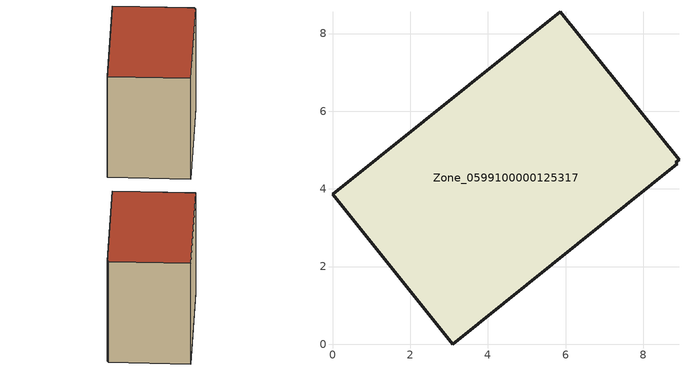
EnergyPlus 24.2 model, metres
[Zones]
Zone_0599100000125317
 floor ground (C_G): 8.92,4.75 8.84,4.69 8.87,4.65 3.09,0 0,3.86 5.86,8.56 z0
 wall outside (C_F): 8.92,4.75 5.86,8.56 0,3.86 3.09,0 8.87,4.65 8.84,4.69 8.92,4.75 z0:7.18
 roof outside (C_R): 8.84,4.69 8.92,4.75 5.86,8.56 0,3.86 3.09,0 8.87,4.65 z7.18
[BUILDING]
Pand.0599100000125317: North Axis=0; Terrain=City; Loads Convergence Tolerance Value=0.04; Temperature Convergence Tolerance Value=0.4; Solar Distribution=FullExterior; Maximum Number of Warmup Days=25; Minimum Number of Warmup Days=1
[Site:Location]
Rotterdam.The.Hague.AP_ZH_NLD Design_Conditions: Latitude=51.96; Longitude=4.45; Time Zone=1; Elevation=-4.5
[SITE:GROUNDTEMPERATURE:BUILDINGSURFACE]
18, 18, 18, 18, 18, 18, 18, 18, 18, 18, 18, 18
[MATERIAL] Thermal Absorptance=0.9; Solar Absorptance=0.7; Visible Absorptance=0.7
Name | Roughness | Thickness | Conductivity | Density | Specific Heat
G.TI.1946 | MediumSmooth | 0.15 | 1 | 540 | 1210
F.TI.1946 | Rough | 0.3 | 0.857143 | 1920 | 840
R.TI.1946 | MediumRough | 0.2 | 0.1 | 1500 | 1000
[CONSTRUCTION]
C_G: G.TI.1946
C_F: F.TI.1946
C_R: R.TI.1946
[ZONE]
Zone_0599100000125317: Type=1; Multiplier=1; Ceiling Height=Autocalculate; Volume=Autocalculate; Floor Area=autocalculate; Part of Total Floor Area=Yes
[ZONEINFILTRATION:DESIGNFLOWRATE]
Infil_Zone_0599100000125317: Zone or ZoneList or Space or SpaceList=Zone_0599100000125317; Schedule=AlwaysOn; Design Flow Rate Calculation Method=Flow/Area; Flow Rate per Floor Area=0.003; Constant Term Coefficient=1; Temperature Term Coefficient=0; Velocity Term Coefficient=0; Velocity Squared Term Coefficient=0
[HVACTEMPLATE:ZONE:IDEALLOADSAIRSYSTEM]
Zone_0599100000125317: Maximum Heating Supply Air Temperature=50; Minimum Cooling Supply Air Temperature=13; Maximum Heating Supply Air Humidity Ratio=0.0156; Minimum Cooling Supply Air Humidity Ratio=0.0077; Heating Limit=NoLimit; Cooling Limit=NoLimit; Dehumidification Control Type=ConstantSensibleHeatRatio; Cooling Sensible Heat Ratio=0.7; Dehumidification Setpoint=60; Humidification Control Type=None; Humidification Setpoint=30; Outdoor Air Method=None; Outdoor Air Flow Rate per Person=0.00944; Outdoor Air Flow Rate per Zone Floor Area=0; Outdoor Air Flow Rate per Zone=0; Demand Controlled Ventilation Type=None; Outdoor Air Economizer Type=NoEconomizer; Heat Recovery Type=None; Sensible Heat Recovery Effectiveness=0.7; Latent Heat Recovery Effectiveness=0.65
[ZONECONTROL:THERMOSTAT]
ThermostatControl_Zone_0599100000125317: Zone or ZoneList=Zone_0599100000125317; Control Type Schedule=DualSetpointControlType; Control 1=Thermostat_Zone_0599100000125317; Temperature Difference Between Cutout And Setpoint=0
[THERMOSTATSETPOINT:DUALSETPOINT]
Thermostat_Zone_0599100000125317: Heating Setpoint Temperature Schedule=HeatingSetpoint_Zone_0599100000125317; Cooling Setpoint Temperature Schedule=CoolingSetpoint_Zone_0599100000125317
[SCHEDULE:COMPACT]
HeatingSetpoint_Zone_0599100000125317: Through: 12/31, For: AllDays, Until: 24:00, 21
CoolingSetpoint_Zone_0599100000125317: Through: 12/31, For: AllDays, Until: 24:00, 24
DualSetpointControlType: Through: 12/31, For: AllDays, Until: 24:00, 4
AlwaysOn: Through: 12/31, For: AllDays, Until: 24:00, 1
